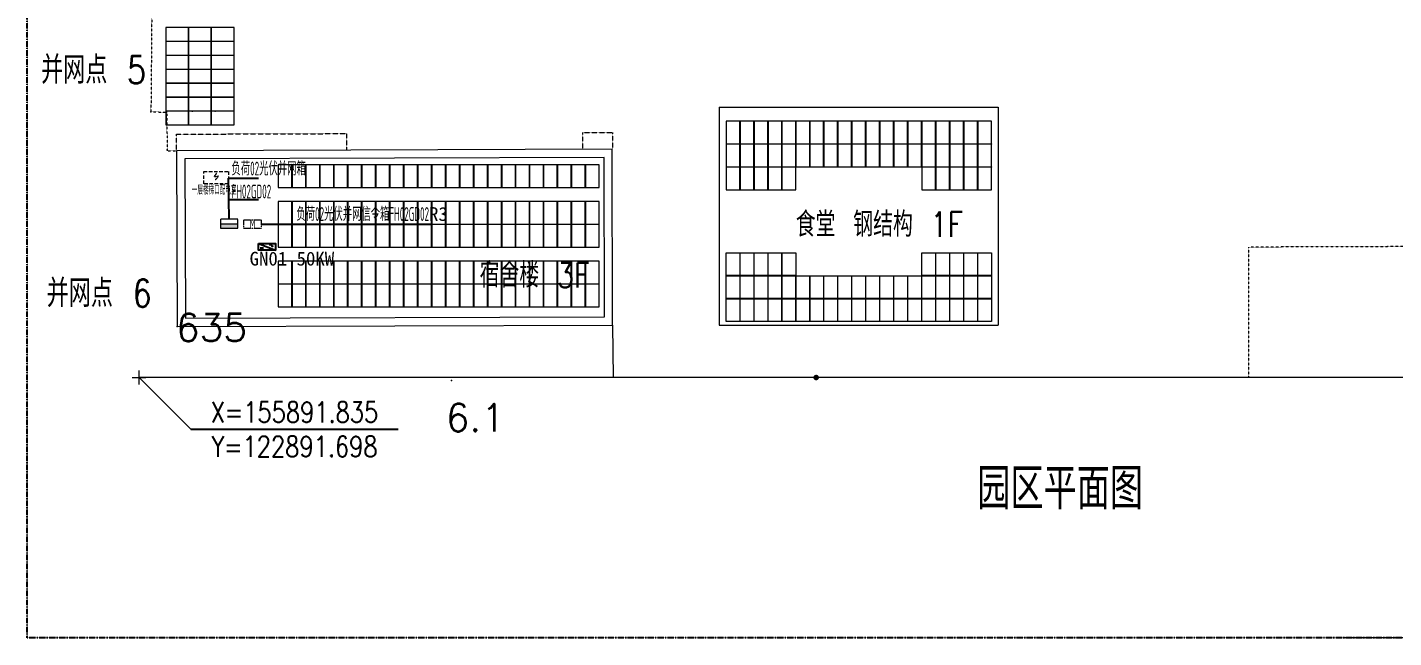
# Model space of a CAD drawing. Header units: millimetres. Extents: x 2511 to 152931, y 805 to 220503.
# Drawn here: x 2511 to 101436, y 805 to 45024 of the extents above; entities that cross this region are included whole.
import ezdxf
from ezdxf.enums import TextEntityAlignment as Align

# ---------------------------------------------------------------- set-up
doc = ezdxf.new("R2010")
doc.units = ezdxf.units.MM
for name, pattern in [('CENTERX2', [4, 2.5, -0.5, 0.5, -0.5]), ('HIDDEN2', [0.1875, 0.125, -0.0625]), ('X5', [3, 2, -1]), ('X6', [2, 1, -1])]:
    doc.linetypes.add(name, pattern=pattern)
for name, color, linetype in [('A-DOOR', 51, 'Continuous'), ('DLSS', 5, 'Continuous'), ('E_EQPT', 200, 'Continuous'), ('GCD', 1, 'Continuous'), ('JMD', 6, 'Continuous'), ('PUB_DIM', 3, 'Continuous'), ('PUB_TEXT', 7, 'Continuous'), ('YZH', 2, 'Continuous'), ('ZBTZ', 5, 'Continuous'), ('ZDH', 1, 'Continuous'), ('汇流箱逆变器', 7, 'Continuous'), ('规划红线', 5, 'Continuous')]:
    doc.layers.add(name, color=color, linetype=linetype)
doc.styles.add('_DIMFONT', font='TXT.shx', dxfattribs={"bigfont": 'hztxt.shx'})
doc.styles.add('_HZTXT', font='txt.shx', dxfattribs={"width": 0.8, "bigfont": 'hztxt.shx'})
doc.styles.add('HZ', font='romanS.shx', dxfattribs={"width": 0.8, "bigfont": 'hztxt.shx'})
doc.styles.get("Standard").update_dxf_attribs({"font": 'arial.ttf'})
doc.styles.add('系统图文字', font='tssdeng.shx', dxfattribs={"width": 0.5, "bigfont": 'hztxt.shx'})
doc.linetypes.add('X4', pattern='A,0,-1e-09,[149,symbolx.shx,S=0.15,R=0,X=0,Y=0],-1.6', length=1.6)
doc.dimstyles.new('ISO-25', dxfattribs={"dimtxt": 2.5, "dimasz": 2.5, "dimexe": 1.25, "dimexo": 0.625, "dimtad": 1, "dimtxsty": 'Standard', "dimcen": 2.5, "dimadec": 0, "dimazin": 0, "dimtfac": 1, "dimtmove": 0, "dimatfit": 3, "dimfxl": 0, "dimarcsym": 0})

# ---------------------------------------------------------------- blocks, each defined once
blk = doc.blocks.new('_DIMZB1')
blk.add_line((0, 0), (3000, 0))
at = {"style": '_DIMFONT', "width": 0.8}
for tag, p in [('X=', (1500, 250)), ('Y=', (1500, -250))]:
    blk.add_attdef(tag, text='', height=300, dxfattribs=at).set_placement(p, align=Align.MIDDLE)
blk = doc.blocks.new('huiliuxiang')
at = {"layer": 'E_EQPT'}
for p, q in [((3233230, -6063851), (3234480, -6064347)), ((3233366, -6064190), (3233601, -6064190))]:
    blk.add_line(p, q, dxfattribs=at)
blk.add_lwpolyline([(3233230, -6063851), (3234480, -6063851), (3234480, -6064347), (3233230, -6064347)], close=True, dxfattribs=at)
for centre, radius, start, end in [((3234128, -6064003), 63.2, 359.21307, 180.78693), ((3234255, -6064003), 63.6, 180.78116, 359.21884)]:
    blk.add_arc(centre, radius, start, end, dxfattribs=at)
blk = doc.blocks.new('动力箱')
h = blk.add_hatch(color=1)
h.dxf.hatch_style = 1
h.paths.add_polyline_path([(67913, 199582), (67913, 199129), (69694, 199129), (69694, 199582)])
at = {"layer": 'A-DOOR', "color": 1, "linetype": 'CENTERX2', "lineweight": 15}
blk.add_line((67913, 199582), (69694, 199582), dxfattribs=at)
blk.add_lwpolyline([(67913, 199129), (69694, 199129), (69694, 200036), (67913, 200036)], close=True, dxfattribs=at)

msp = doc.modelspace()

# ---------------------------------------------------------------- linework, layer by layer
at = {"color": 7, "lineweight": 0, "transparency": 33554470}
for p, q in [((14427.18, 39953.61), (14484.07, 39953.61)), ((16077.18, 39953.61), (16134.07, 39953.61)), ((14427.18, 38941.61), (14484.07, 38941.61)), ((16077.18, 38941.61), (16134.07, 38941.61))]:
    msp.add_line(p, q, dxfattribs=at)
at = {"color": 3}
msp.add_line((17095.58, 32549.47), (19237.12, 32549.47), dxfattribs=at)
at = {"color": 0, "linetype": 'ByBlock', "lineweight": 0}
msp.add_line((97782.14, 824.09), (131806.24, 824.09), dxfattribs=at)
at = {"color": 3, "lineweight": 0, "transparency": 33554470}
for points in [[(14179.1, 45013.61), (12529.1, 45013.61), (12529.1, 44021.61), (14179.1, 44021.61), (14179.1, 45013.61)], [(15829.1, 45013.61), (14179.1, 45013.61), (14179.1, 44021.61), (15829.1, 44021.61), (15829.1, 45013.61)], [(17479.1, 45013.61), (15829.1, 45013.61), (15829.1, 44021.61), (17479.1, 44021.61), (17479.1, 45013.61)], [(14179.1, 44001.61), (12529.1, 44001.61), (12529.1, 43009.61), (14179.1, 43009.61), (14179.1, 44001.61)], [(15829.1, 44001.61), (14179.1, 44001.61), (14179.1, 43009.61), (15829.1, 43009.61), (15829.1, 44001.61)], [(17479.1, 44001.61), (15829.1, 44001.61), (15829.1, 43009.61), (17479.1, 43009.61), (17479.1, 44001.61)], [(14179.1, 42989.61), (12529.1, 42989.61), (12529.1, 41997.61), (14179.1, 41997.61), (14179.1, 42989.61)], [(15829.1, 42989.61), (14179.1, 42989.61), (14179.1, 41997.61), (15829.1, 41997.61), (15829.1, 42989.61)], [(17479.1, 42989.61), (15829.1, 42989.61), (15829.1, 41997.61), (17479.1, 41997.61), (17479.1, 42989.61)], [(14179.1, 41977.61), (12529.1, 41977.61), (12529.1, 40985.61), (14179.1, 40985.61), (14179.1, 41977.61)], [(15829.1, 41977.61), (14179.1, 41977.61), (14179.1, 40985.61), (15829.1, 40985.61), (15829.1, 41977.61)], [(17479.1, 41977.61), (15829.1, 41977.61), (15829.1, 40985.61), (17479.1, 40985.61), (17479.1, 41977.61)], [(14179.1, 40965.61), (12529.1, 40965.61), (12529.1, 39973.61), (14179.1, 39973.61), (14179.1, 40965.61)], [(15829.1, 40965.61), (14179.1, 40965.61), (14179.1, 39973.61), (15829.1, 39973.61), (15829.1, 40965.61)], [(17479.1, 40965.61), (15829.1, 40965.61), (15829.1, 39973.61), (17479.1, 39973.61), (17479.1, 40965.61)], [(14179.1, 39953.61), (12529.1, 39953.61), (12529.1, 38961.61), (14179.1, 38961.61), (14179.1, 39953.61)], [(15829.1, 39953.61), (14179.1, 39953.61), (14179.1, 38961.61), (15829.1, 38961.61), (15829.1, 39953.61)], [(17479.1, 39953.61), (15829.1, 39953.61), (15829.1, 38961.61), (17479.1, 38961.61), (17479.1, 39953.61)], [(14179.1, 38941.61), (12529.1, 38941.61), (12529.1, 37949.61), (14179.1, 37949.61), (14179.1, 38941.61)], [(15829.1, 38941.61), (14179.1, 38941.61), (14179.1, 37949.61), (15829.1, 37949.61), (15829.1, 38941.61)], [(17479.1, 38941.61), (15829.1, 38941.61), (15829.1, 37949.61), (17479.1, 37949.61), (17479.1, 38941.61)], [(54094.45, 36581.9), (54094.45, 38231.9), (53102.45, 38231.9), (53102.45, 36581.9), (54094.45, 36581.9)], [(55106.45, 36581.9), (55106.45, 38231.9), (54114.45, 38231.9), (54114.45, 36581.9), (55106.45, 36581.9)], [(56118.45, 36581.9), (56118.45, 38231.9), (55126.45, 38231.9), (55126.45, 36581.9), (56118.45, 36581.9)], [(57130.45, 36581.9), (57130.45, 38231.9), (56138.45, 38231.9), (56138.45, 36581.9), (57130.45, 36581.9)], [(58142.45, 36581.9), (58142.45, 38231.9), (57150.45, 38231.9), (57150.45, 36581.9), (58142.45, 36581.9)], [(59154.45, 36581.9), (59154.45, 38231.9), (58162.45, 38231.9), (58162.45, 36581.9), (59154.45, 36581.9)], [(60166.45, 36581.9), (60166.45, 38231.9), (59174.45, 38231.9), (59174.45, 36581.9), (60166.45, 36581.9)], [(61178.45, 36581.9), (61178.45, 38231.9), (60186.45, 38231.9), (60186.45, 36581.9), (61178.45, 36581.9)], [(62190.45, 36581.9), (62190.45, 38231.9), (61198.45, 38231.9), (61198.45, 36581.9), (62190.45, 36581.9)], [(63202.45, 36581.9), (63202.45, 38231.9), (62210.45, 38231.9), (62210.45, 36581.9), (63202.45, 36581.9)], [(64214.45, 36581.9), (64214.45, 38231.9), (63222.45, 38231.9), (63222.45, 36581.9), (64214.45, 36581.9)], [(65226.45, 36581.9), (65226.45, 38231.9), (64234.45, 38231.9), (64234.45, 36581.9), (65226.45, 36581.9)], [(66238.45, 36581.9), (66238.45, 38231.9), (65246.45, 38231.9), (65246.45, 36581.9), (66238.45, 36581.9)], [(67250.45, 36581.9), (67250.45, 38231.9), (66258.45, 38231.9), (66258.45, 36581.9), (67250.45, 36581.9)], [(68262.45, 36581.9), (68262.45, 38231.9), (67270.45, 38231.9), (67270.45, 36581.9), (68262.45, 36581.9)], [(69274.45, 36581.9), (69274.45, 38231.9), (68282.45, 38231.9), (68282.45, 36581.9), (69274.45, 36581.9)], [(70286.45, 36581.9), (70286.45, 38231.9), (69294.45, 38231.9), (69294.45, 36581.9), (70286.45, 36581.9)], [(71298.45, 36581.9), (71298.45, 38231.9), (70306.45, 38231.9), (70306.45, 36581.9), (71298.45, 36581.9)], [(72310.45, 36581.9), (72310.45, 38231.9), (71318.45, 38231.9), (71318.45, 36581.9), (72310.45, 36581.9)], [(54094.45, 34911.9), (54094.45, 36561.9), (53102.45, 36561.9), (53102.45, 34911.9), (54094.45, 34911.9)], [(55106.45, 34911.9), (55106.45, 36561.9), (54114.45, 36561.9), (54114.45, 34911.9), (55106.45, 34911.9)], [(56118.45, 34911.9), (56118.45, 36561.9), (55126.45, 36561.9), (55126.45, 34911.9), (56118.45, 34911.9)], [(57130.45, 34911.9), (57130.45, 36561.9), (56138.45, 36561.9), (56138.45, 34911.9), (57130.45, 34911.9)], [(58142.45, 34911.9), (58142.45, 36561.9), (57150.45, 36561.9), (57150.45, 34911.9), (58142.45, 34911.9)], [(59154.45, 34911.9), (59154.45, 36561.9), (58162.45, 36561.9), (58162.45, 34911.9), (59154.45, 34911.9)], [(60166.45, 34911.9), (60166.45, 36561.9), (59174.45, 36561.9), (59174.45, 34911.9), (60166.45, 34911.9)], [(61178.45, 34911.9), (61178.45, 36561.9), (60186.45, 36561.9), (60186.45, 34911.9), (61178.45, 34911.9)], [(62190.45, 34911.9), (62190.45, 36561.9), (61198.45, 36561.9), (61198.45, 34911.9), (62190.45, 34911.9)], [(63202.45, 34911.9), (63202.45, 36561.9), (62210.45, 36561.9), (62210.45, 34911.9), (63202.45, 34911.9)], [(64214.45, 34911.9), (64214.45, 36561.9), (63222.45, 36561.9), (63222.45, 34911.9), (64214.45, 34911.9)], [(65226.45, 34911.9), (65226.45, 36561.9), (64234.45, 36561.9), (64234.45, 34911.9), (65226.45, 34911.9)], [(66238.45, 34911.9), (66238.45, 36561.9), (65246.45, 36561.9), (65246.45, 34911.9), (66238.45, 34911.9)], [(67250.45, 34911.9), (67250.45, 36561.9), (66258.45, 36561.9), (66258.45, 34911.9), (67250.45, 34911.9)], [(68262.45, 34911.9), (68262.45, 36561.9), (67270.45, 36561.9), (67270.45, 34911.9), (68262.45, 34911.9)], [(69274.45, 34911.9), (69274.45, 36561.9), (68282.45, 36561.9), (68282.45, 34911.9), (69274.45, 34911.9)], [(70286.45, 34911.9), (70286.45, 36561.9), (69294.45, 36561.9), (69294.45, 34911.9), (70286.45, 34911.9)], [(71298.45, 34911.9), (71298.45, 36561.9), (70306.45, 36561.9), (70306.45, 34911.9), (71298.45, 34911.9)], [(72310.45, 34911.9), (72310.45, 36561.9), (71318.45, 36561.9), (71318.45, 34911.9), (72310.45, 34911.9)], [(21655.43, 33412.59), (21655.43, 35062.59), (20663.43, 35062.59), (20663.43, 33412.59), (21655.43, 33412.59)], [(22667.43, 33412.59), (22667.43, 35062.59), (21675.43, 35062.59), (21675.43, 33412.59), (22667.43, 33412.59)], [(23679.43, 33412.59), (23679.43, 35062.59), (22687.43, 35062.59), (22687.43, 33412.59), (23679.43, 33412.59)], [(24691.43, 33412.59), (24691.43, 35062.59), (23699.43, 35062.59), (23699.43, 33412.59), (24691.43, 33412.59)], [(25703.43, 33412.59), (25703.43, 35062.59), (24711.43, 35062.59), (24711.43, 33412.59), (25703.43, 33412.59)], [(26715.43, 33412.59), (26715.43, 35062.59), (25723.43, 35062.59), (25723.43, 33412.59), (26715.43, 33412.59)], [(27727.43, 33412.59), (27727.43, 35062.59), (26735.43, 35062.59), (26735.43, 33412.59), (27727.43, 33412.59)], [(28739.43, 33412.59), (28739.43, 35062.59), (27747.43, 35062.59), (27747.43, 33412.59), (28739.43, 33412.59)], [(29751.43, 33412.59), (29751.43, 35062.59), (28759.43, 35062.59), (28759.43, 33412.59), (29751.43, 33412.59)], [(30763.43, 33412.59), (30763.43, 35062.59), (29771.43, 35062.59), (29771.43, 33412.59), (30763.43, 33412.59)], [(31775.43, 33412.59), (31775.43, 35062.59), (30783.43, 35062.59), (30783.43, 33412.59), (31775.43, 33412.59)], [(32787.43, 33412.59), (32787.43, 35062.59), (31795.43, 35062.59), (31795.43, 33412.59), (32787.43, 33412.59)], [(33799.43, 33412.59), (33799.43, 35062.59), (32807.43, 35062.59), (32807.43, 33412.59), (33799.43, 33412.59)], [(34811.43, 33412.59), (34811.43, 35062.59), (33819.43, 35062.59), (33819.43, 33412.59), (34811.43, 33412.59)], [(35823.43, 33412.59), (35823.43, 35062.59), (34831.43, 35062.59), (34831.43, 33412.59), (35823.43, 33412.59)], [(36835.43, 33412.59), (36835.43, 35062.59), (35843.43, 35062.59), (35843.43, 33412.59), (36835.43, 33412.59)], [(37847.43, 33412.59), (37847.43, 35062.59), (36855.43, 35062.59), (36855.43, 33412.59), (37847.43, 33412.59)], [(38859.43, 33412.59), (38859.43, 35062.59), (37867.43, 35062.59), (37867.43, 33412.59), (38859.43, 33412.59)], [(39871.43, 33412.59), (39871.43, 35062.59), (38879.43, 35062.59), (38879.43, 33412.59), (39871.43, 33412.59)], [(40883.43, 33412.59), (40883.43, 35062.59), (39891.43, 35062.59), (39891.43, 33412.59), (40883.43, 33412.59)], [(41895.43, 33412.59), (41895.43, 35062.59), (40903.43, 35062.59), (40903.43, 33412.59), (41895.43, 33412.59)], [(42907.43, 33412.59), (42907.43, 35062.59), (41915.43, 35062.59), (41915.43, 33412.59), (42907.43, 33412.59)], [(43919.43, 33412.59), (43919.43, 35062.59), (42927.43, 35062.59), (42927.43, 33412.59), (43919.43, 33412.59)], [(54094.45, 33241.9), (54094.45, 34891.9), (53102.45, 34891.9), (53102.45, 33241.9), (54094.45, 33241.9)], [(55106.45, 33241.9), (55106.45, 34891.9), (54114.45, 34891.9), (54114.45, 33241.9), (55106.45, 33241.9)], [(56118.45, 33241.9), (56118.45, 34891.9), (55126.45, 34891.9), (55126.45, 33241.9), (56118.45, 33241.9)], [(57130.45, 33241.9), (57130.45, 34891.9), (56138.45, 34891.9), (56138.45, 33241.9), (57130.45, 33241.9)], [(58142.45, 33241.9), (58142.45, 34891.9), (57150.45, 34891.9), (57150.45, 33241.9), (58142.45, 33241.9)], [(68262.45, 33241.9), (68262.45, 34891.9), (67270.45, 34891.9), (67270.45, 33241.9), (68262.45, 33241.9)], [(69274.45, 33241.9), (69274.45, 34891.9), (68282.45, 34891.9), (68282.45, 33241.9), (69274.45, 33241.9)], [(70286.45, 33241.9), (70286.45, 34891.9), (69294.45, 34891.9), (69294.45, 33241.9), (70286.45, 33241.9)], [(71298.45, 33241.9), (71298.45, 34891.9), (70306.45, 34891.9), (70306.45, 33241.9), (71298.45, 33241.9)], [(72310.45, 33241.9), (72310.45, 34891.9), (71318.45, 34891.9), (71318.45, 33241.9), (72310.45, 33241.9)], [(21655.43, 30762.59), (21655.43, 32412.59), (20663.43, 32412.59), (20663.43, 30762.59), (21655.43, 30762.59)], [(22667.43, 30762.59), (22667.43, 32412.59), (21675.43, 32412.59), (21675.43, 30762.59), (22667.43, 30762.59)], [(23679.43, 30762.59), (23679.43, 32412.59), (22687.43, 32412.59), (22687.43, 30762.59), (23679.43, 30762.59)], [(24691.43, 30762.59), (24691.43, 32412.59), (23699.43, 32412.59), (23699.43, 30762.59), (24691.43, 30762.59)], [(25703.43, 30762.59), (25703.43, 32412.59), (24711.43, 32412.59), (24711.43, 30762.59), (25703.43, 30762.59)], [(26715.43, 30762.59), (26715.43, 32412.59), (25723.43, 32412.59), (25723.43, 30762.59), (26715.43, 30762.59)], [(27727.43, 30762.59), (27727.43, 32412.59), (26735.43, 32412.59), (26735.43, 30762.59), (27727.43, 30762.59)], [(28739.43, 30762.59), (28739.43, 32412.59), (27747.43, 32412.59), (27747.43, 30762.59), (28739.43, 30762.59)], [(29751.43, 30762.59), (29751.43, 32412.59), (28759.43, 32412.59), (28759.43, 30762.59), (29751.43, 30762.59)], [(30763.43, 30762.59), (30763.43, 32412.59), (29771.43, 32412.59), (29771.43, 30762.59), (30763.43, 30762.59)], [(31775.43, 30762.59), (31775.43, 32412.59), (30783.43, 32412.59), (30783.43, 30762.59), (31775.43, 30762.59)], [(32787.43, 30762.59), (32787.43, 32412.59), (31795.43, 32412.59), (31795.43, 30762.59), (32787.43, 30762.59)], [(33799.43, 30762.59), (33799.43, 32412.59), (32807.43, 32412.59), (32807.43, 30762.59), (33799.43, 30762.59)], [(34811.43, 30762.59), (34811.43, 32412.59), (33819.43, 32412.59), (33819.43, 30762.59), (34811.43, 30762.59)], [(35823.43, 30762.59), (35823.43, 32412.59), (34831.43, 32412.59), (34831.43, 30762.59), (35823.43, 30762.59)], [(36835.43, 30762.59), (36835.43, 32412.59), (35843.43, 32412.59), (35843.43, 30762.59), (36835.43, 30762.59)], [(37847.43, 30762.59), (37847.43, 32412.59), (36855.43, 32412.59), (36855.43, 30762.59), (37847.43, 30762.59)], [(38859.43, 30762.59), (38859.43, 32412.59), (37867.43, 32412.59), (37867.43, 30762.59), (38859.43, 30762.59)], [(39871.43, 30762.59), (39871.43, 32412.59), (38879.43, 32412.59), (38879.43, 30762.59), (39871.43, 30762.59)], [(40883.43, 30762.59), (40883.43, 32412.59), (39891.43, 32412.59), (39891.43, 30762.59), (40883.43, 30762.59)], [(41895.43, 30762.59), (41895.43, 32412.59), (40903.43, 32412.59), (40903.43, 30762.59), (41895.43, 30762.59)], [(42907.43, 30762.59), (42907.43, 32412.59), (41915.43, 32412.59), (41915.43, 30762.59), (42907.43, 30762.59)], [(43919.43, 30762.59), (43919.43, 32412.59), (42927.43, 32412.59), (42927.43, 30762.59), (43919.43, 30762.59)], [(21655.43, 29092.59), (21655.43, 30742.59), (20663.43, 30742.59), (20663.43, 29092.59), (21655.43, 29092.59)], [(22667.43, 29092.59), (22667.43, 30742.59), (21675.43, 30742.59), (21675.43, 29092.59), (22667.43, 29092.59)], [(23679.43, 29092.59), (23679.43, 30742.59), (22687.43, 30742.59), (22687.43, 29092.59), (23679.43, 29092.59)], [(24691.43, 29092.59), (24691.43, 30742.59), (23699.43, 30742.59), (23699.43, 29092.59), (24691.43, 29092.59)], [(25703.43, 29092.59), (25703.43, 30742.59), (24711.43, 30742.59), (24711.43, 29092.59), (25703.43, 29092.59)], [(26715.43, 29092.59), (26715.43, 30742.59), (25723.43, 30742.59), (25723.43, 29092.59), (26715.43, 29092.59)], [(27727.43, 29092.59), (27727.43, 30742.59), (26735.43, 30742.59), (26735.43, 29092.59), (27727.43, 29092.59)], [(28739.43, 29092.59), (28739.43, 30742.59), (27747.43, 30742.59), (27747.43, 29092.59), (28739.43, 29092.59)], [(29751.43, 29092.59), (29751.43, 30742.59), (28759.43, 30742.59), (28759.43, 29092.59), (29751.43, 29092.59)], [(30763.43, 29092.59), (30763.43, 30742.59), (29771.43, 30742.59), (29771.43, 29092.59), (30763.43, 29092.59)], [(31775.43, 29092.59), (31775.43, 30742.59), (30783.43, 30742.59), (30783.43, 29092.59), (31775.43, 29092.59)], [(32787.43, 29092.59), (32787.43, 30742.59), (31795.43, 30742.59), (31795.43, 29092.59), (32787.43, 29092.59)], [(33799.43, 29092.59), (33799.43, 30742.59), (32807.43, 30742.59), (32807.43, 29092.59), (33799.43, 29092.59)], [(34811.43, 29092.59), (34811.43, 30742.59), (33819.43, 30742.59), (33819.43, 29092.59), (34811.43, 29092.59)], [(35823.43, 29092.59), (35823.43, 30742.59), (34831.43, 30742.59), (34831.43, 29092.59), (35823.43, 29092.59)], [(36835.43, 29092.59), (36835.43, 30742.59), (35843.43, 30742.59), (35843.43, 29092.59), (36835.43, 29092.59)], [(37847.43, 29092.59), (37847.43, 30742.59), (36855.43, 30742.59), (36855.43, 29092.59), (37847.43, 29092.59)], [(38859.43, 29092.59), (38859.43, 30742.59), (37867.43, 30742.59), (37867.43, 29092.59), (38859.43, 29092.59)], [(39871.43, 29092.59), (39871.43, 30742.59), (38879.43, 30742.59), (38879.43, 29092.59), (39871.43, 29092.59)], [(40883.43, 29092.59), (40883.43, 30742.59), (39891.43, 30742.59), (39891.43, 29092.59), (40883.43, 29092.59)], [(41895.43, 29092.59), (41895.43, 30742.59), (40903.43, 30742.59), (40903.43, 29092.59), (41895.43, 29092.59)], [(42907.43, 29092.59), (42907.43, 30742.59), (41915.43, 30742.59), (41915.43, 29092.59), (42907.43, 29092.59)], [(43919.43, 29092.59), (43919.43, 30742.59), (42927.43, 30742.59), (42927.43, 29092.59), (43919.43, 29092.59)], [(54094.45, 28692.37), (54094.45, 27042.37), (53102.45, 27042.37), (53102.45, 28692.37), (54094.45, 28692.37)], [(55106.45, 28692.37), (55106.45, 27042.37), (54114.45, 27042.37), (54114.45, 28692.37), (55106.45, 28692.37)], [(56118.45, 28692.37), (56118.45, 27042.37), (55126.45, 27042.37), (55126.45, 28692.37), (56118.45, 28692.37)], [(57130.45, 28692.37), (57130.45, 27042.37), (56138.45, 27042.37), (56138.45, 28692.37), (57130.45, 28692.37)], [(58142.45, 28692.37), (58142.45, 27042.37), (57150.45, 27042.37), (57150.45, 28692.37), (58142.45, 28692.37)], [(68262.45, 28692.37), (68262.45, 27042.37), (67270.45, 27042.37), (67270.45, 28692.37), (68262.45, 28692.37)], [(69274.45, 28692.37), (69274.45, 27042.37), (68282.45, 27042.37), (68282.45, 28692.37), (69274.45, 28692.37)], [(70286.45, 28692.37), (70286.45, 27042.37), (69294.45, 27042.37), (69294.45, 28692.37), (70286.45, 28692.37)], [(71298.45, 28692.37), (71298.45, 27042.37), (70306.45, 27042.37), (70306.45, 28692.37), (71298.45, 28692.37)], [(72310.45, 28692.37), (72310.45, 27042.37), (71318.45, 27042.37), (71318.45, 28692.37), (72310.45, 28692.37)], [(21655.43, 26442.59), (21655.43, 28092.59), (20663.43, 28092.59), (20663.43, 26442.59), (21655.43, 26442.59)], [(22667.43, 26442.59), (22667.43, 28092.59), (21675.43, 28092.59), (21675.43, 26442.59), (22667.43, 26442.59)], [(23679.43, 26442.59), (23679.43, 28092.59), (22687.43, 28092.59), (22687.43, 26442.59), (23679.43, 26442.59)], [(24691.43, 26442.59), (24691.43, 28092.59), (23699.43, 28092.59), (23699.43, 26442.59), (24691.43, 26442.59)], [(25703.43, 26442.59), (25703.43, 28092.59), (24711.43, 28092.59), (24711.43, 26442.59), (25703.43, 26442.59)], [(26715.43, 26442.59), (26715.43, 28092.59), (25723.43, 28092.59), (25723.43, 26442.59), (26715.43, 26442.59)], [(27727.43, 26442.59), (27727.43, 28092.59), (26735.43, 28092.59), (26735.43, 26442.59), (27727.43, 26442.59)], [(28739.43, 26442.59), (28739.43, 28092.59), (27747.43, 28092.59), (27747.43, 26442.59), (28739.43, 26442.59)], [(29751.43, 26442.59), (29751.43, 28092.59), (28759.43, 28092.59), (28759.43, 26442.59), (29751.43, 26442.59)], [(30763.43, 26442.59), (30763.43, 28092.59), (29771.43, 28092.59), (29771.43, 26442.59), (30763.43, 26442.59)], [(31775.43, 26442.59), (31775.43, 28092.59), (30783.43, 28092.59), (30783.43, 26442.59), (31775.43, 26442.59)], [(32787.43, 26442.59), (32787.43, 28092.59), (31795.43, 28092.59), (31795.43, 26442.59), (32787.43, 26442.59)], [(33799.43, 26442.59), (33799.43, 28092.59), (32807.43, 28092.59), (32807.43, 26442.59), (33799.43, 26442.59)], [(34811.43, 26442.59), (34811.43, 28092.59), (33819.43, 28092.59), (33819.43, 26442.59), (34811.43, 26442.59)], [(35823.43, 26442.59), (35823.43, 28092.59), (34831.43, 28092.59), (34831.43, 26442.59), (35823.43, 26442.59)], [(36835.43, 26442.59), (36835.43, 28092.59), (35843.43, 28092.59), (35843.43, 26442.59), (36835.43, 26442.59)], [(37847.43, 26442.59), (37847.43, 28092.59), (36855.43, 28092.59), (36855.43, 26442.59), (37847.43, 26442.59)], [(38859.43, 26442.59), (38859.43, 28092.59), (37867.43, 28092.59), (37867.43, 26442.59), (38859.43, 26442.59)], [(39871.43, 26442.59), (39871.43, 28092.59), (38879.43, 28092.59), (38879.43, 26442.59), (39871.43, 26442.59)], [(40883.43, 26442.59), (40883.43, 28092.59), (39891.43, 28092.59), (39891.43, 26442.59), (40883.43, 26442.59)], [(41895.43, 26442.59), (41895.43, 28092.59), (40903.43, 28092.59), (40903.43, 26442.59), (41895.43, 26442.59)], [(42907.43, 26442.59), (42907.43, 28092.59), (41915.43, 28092.59), (41915.43, 26442.59), (42907.43, 26442.59)], [(43919.43, 26442.59), (43919.43, 28092.59), (42927.43, 28092.59), (42927.43, 26442.59), (43919.43, 26442.59)], [(54094.45, 27022.37), (54094.45, 25372.37), (53102.45, 25372.37), (53102.45, 27022.37), (54094.45, 27022.37)], [(55106.45, 27022.37), (55106.45, 25372.37), (54114.45, 25372.37), (54114.45, 27022.37), (55106.45, 27022.37)], [(56118.45, 27022.37), (56118.45, 25372.37), (55126.45, 25372.37), (55126.45, 27022.37), (56118.45, 27022.37)], [(57130.45, 27022.37), (57130.45, 25372.37), (56138.45, 25372.37), (56138.45, 27022.37), (57130.45, 27022.37)], [(58142.45, 27022.37), (58142.45, 25372.37), (57150.45, 25372.37), (57150.45, 27022.37), (58142.45, 27022.37)], [(59154.45, 27022.37), (59154.45, 25372.37), (58162.45, 25372.37), (58162.45, 27022.37), (59154.45, 27022.37)], [(60166.45, 27022.37), (60166.45, 25372.37), (59174.45, 25372.37), (59174.45, 27022.37), (60166.45, 27022.37)], [(61178.45, 27022.37), (61178.45, 25372.37), (60186.45, 25372.37), (60186.45, 27022.37), (61178.45, 27022.37)], [(62190.45, 27022.37), (62190.45, 25372.37), (61198.45, 25372.37), (61198.45, 27022.37), (62190.45, 27022.37)], [(63202.45, 27022.37), (63202.45, 25372.37), (62210.45, 25372.37), (62210.45, 27022.37), (63202.45, 27022.37)], [(64214.45, 27022.37), (64214.45, 25372.37), (63222.45, 25372.37), (63222.45, 27022.37), (64214.45, 27022.37)], [(65226.45, 27022.37), (65226.45, 25372.37), (64234.45, 25372.37), (64234.45, 27022.37), (65226.45, 27022.37)], [(66238.45, 27022.37), (66238.45, 25372.37), (65246.45, 25372.37), (65246.45, 27022.37), (66238.45, 27022.37)], [(67250.45, 27022.37), (67250.45, 25372.37), (66258.45, 25372.37), (66258.45, 27022.37), (67250.45, 27022.37)], [(68262.45, 27022.37), (68262.45, 25372.37), (67270.45, 25372.37), (67270.45, 27022.37), (68262.45, 27022.37)], [(69274.45, 27022.37), (69274.45, 25372.37), (68282.45, 25372.37), (68282.45, 27022.37), (69274.45, 27022.37)], [(70286.45, 27022.37), (70286.45, 25372.37), (69294.45, 25372.37), (69294.45, 27022.37), (70286.45, 27022.37)], [(71298.45, 27022.37), (71298.45, 25372.37), (70306.45, 25372.37), (70306.45, 27022.37), (71298.45, 27022.37)], [(72310.45, 27022.37), (72310.45, 25372.37), (71318.45, 25372.37), (71318.45, 27022.37), (72310.45, 27022.37)], [(21655.43, 24772.59), (21655.43, 26422.59), (20663.43, 26422.59), (20663.43, 24772.59), (21655.43, 24772.59)], [(22667.43, 24772.59), (22667.43, 26422.59), (21675.43, 26422.59), (21675.43, 24772.59), (22667.43, 24772.59)], [(23679.43, 24772.59), (23679.43, 26422.59), (22687.43, 26422.59), (22687.43, 24772.59), (23679.43, 24772.59)], [(24691.43, 24772.59), (24691.43, 26422.59), (23699.43, 26422.59), (23699.43, 24772.59), (24691.43, 24772.59)], [(25703.43, 24772.59), (25703.43, 26422.59), (24711.43, 26422.59), (24711.43, 24772.59), (25703.43, 24772.59)], [(26715.43, 24772.59), (26715.43, 26422.59), (25723.43, 26422.59), (25723.43, 24772.59), (26715.43, 24772.59)], [(27727.43, 24772.59), (27727.43, 26422.59), (26735.43, 26422.59), (26735.43, 24772.59), (27727.43, 24772.59)], [(28739.43, 24772.59), (28739.43, 26422.59), (27747.43, 26422.59), (27747.43, 24772.59), (28739.43, 24772.59)], [(29751.43, 24772.59), (29751.43, 26422.59), (28759.43, 26422.59), (28759.43, 24772.59), (29751.43, 24772.59)], [(30763.43, 24772.59), (30763.43, 26422.59), (29771.43, 26422.59), (29771.43, 24772.59), (30763.43, 24772.59)], [(31775.43, 24772.59), (31775.43, 26422.59), (30783.43, 26422.59), (30783.43, 24772.59), (31775.43, 24772.59)], [(32787.43, 24772.59), (32787.43, 26422.59), (31795.43, 26422.59), (31795.43, 24772.59), (32787.43, 24772.59)], [(33799.43, 24772.59), (33799.43, 26422.59), (32807.43, 26422.59), (32807.43, 24772.59), (33799.43, 24772.59)], [(34811.43, 24772.59), (34811.43, 26422.59), (33819.43, 26422.59), (33819.43, 24772.59), (34811.43, 24772.59)], [(35823.43, 24772.59), (35823.43, 26422.59), (34831.43, 26422.59), (34831.43, 24772.59), (35823.43, 24772.59)], [(36835.43, 24772.59), (36835.43, 26422.59), (35843.43, 26422.59), (35843.43, 24772.59), (36835.43, 24772.59)], [(37847.43, 24772.59), (37847.43, 26422.59), (36855.43, 26422.59), (36855.43, 24772.59), (37847.43, 24772.59)], [(38859.43, 24772.59), (38859.43, 26422.59), (37867.43, 26422.59), (37867.43, 24772.59), (38859.43, 24772.59)], [(39871.43, 24772.59), (39871.43, 26422.59), (38879.43, 26422.59), (38879.43, 24772.59), (39871.43, 24772.59)], [(40883.43, 24772.59), (40883.43, 26422.59), (39891.43, 26422.59), (39891.43, 24772.59), (40883.43, 24772.59)], [(41895.43, 24772.59), (41895.43, 26422.59), (40903.43, 26422.59), (40903.43, 24772.59), (41895.43, 24772.59)], [(42907.43, 24772.59), (42907.43, 26422.59), (41915.43, 26422.59), (41915.43, 24772.59), (42907.43, 24772.59)], [(43919.43, 24772.59), (43919.43, 26422.59), (42927.43, 26422.59), (42927.43, 24772.59), (43919.43, 24772.59)], [(54094.45, 25352.37), (54094.45, 23702.37), (53102.45, 23702.37), (53102.45, 25352.37), (54094.45, 25352.37)], [(55106.45, 25352.37), (55106.45, 23702.37), (54114.45, 23702.37), (54114.45, 25352.37), (55106.45, 25352.37)], [(56118.45, 25352.37), (56118.45, 23702.37), (55126.45, 23702.37), (55126.45, 25352.37), (56118.45, 25352.37)], [(57130.45, 25352.37), (57130.45, 23702.37), (56138.45, 23702.37), (56138.45, 25352.37), (57130.45, 25352.37)], [(58142.45, 25352.37), (58142.45, 23702.37), (57150.45, 23702.37), (57150.45, 25352.37), (58142.45, 25352.37)], [(59154.45, 25352.37), (59154.45, 23702.37), (58162.45, 23702.37), (58162.45, 25352.37), (59154.45, 25352.37)], [(60166.45, 25352.37), (60166.45, 23702.37), (59174.45, 23702.37), (59174.45, 25352.37), (60166.45, 25352.37)], [(61178.45, 25352.37), (61178.45, 23702.37), (60186.45, 23702.37), (60186.45, 25352.37), (61178.45, 25352.37)], [(62190.45, 25352.37), (62190.45, 23702.37), (61198.45, 23702.37), (61198.45, 25352.37), (62190.45, 25352.37)], [(63202.45, 25352.37), (63202.45, 23702.37), (62210.45, 23702.37), (62210.45, 25352.37), (63202.45, 25352.37)], [(64214.45, 25352.37), (64214.45, 23702.37), (63222.45, 23702.37), (63222.45, 25352.37), (64214.45, 25352.37)], [(65226.45, 25352.37), (65226.45, 23702.37), (64234.45, 23702.37), (64234.45, 25352.37), (65226.45, 25352.37)], [(66238.45, 25352.37), (66238.45, 23702.37), (65246.45, 23702.37), (65246.45, 25352.37), (66238.45, 25352.37)], [(67250.45, 25352.37), (67250.45, 23702.37), (66258.45, 23702.37), (66258.45, 25352.37), (67250.45, 25352.37)], [(68262.45, 25352.37), (68262.45, 23702.37), (67270.45, 23702.37), (67270.45, 25352.37), (68262.45, 25352.37)], [(69274.45, 25352.37), (69274.45, 23702.37), (68282.45, 23702.37), (68282.45, 25352.37), (69274.45, 25352.37)], [(70286.45, 25352.37), (70286.45, 23702.37), (69294.45, 23702.37), (69294.45, 25352.37), (70286.45, 25352.37)], [(71298.45, 25352.37), (71298.45, 23702.37), (70306.45, 23702.37), (70306.45, 25352.37), (71298.45, 25352.37)], [(72310.45, 25352.37), (72310.45, 23702.37), (71318.45, 23702.37), (71318.45, 25352.37), (72310.45, 25352.37)]]:
    msp.add_lwpolyline(points, dxfattribs=at)
at = {"lineweight": 0, "const_width": 200}
msp.add_lwpolyline([(59524.09, 19649.88, 1), (59724.09, 19649.88, 1)], format="xyb", close=True, dxfattribs=at)
at = {"layer": 'A-DOOR', "lineweight": 0, "transparency": 33554470}
for p, q in [((71298.45, 36581.9), (71298.45, 36561.9)), ((71298.45, 34911.9), (71298.45, 34891.9)), ((71298.45, 27022.37), (71298.45, 27042.37)), ((71298.45, 25352.37), (71298.45, 25372.37))]:
    msp.add_line(p, q, dxfattribs=at)
at = {"layer": 'A-DOOR', "linetype": 'ByBlock', "lineweight": 0}
for p, q in [((72310.45, 36581.9), (72310.45, 36561.9)), ((53102.45, 34911.9), (53102.45, 34891.9)), ((72310.45, 34911.9), (72310.45, 34891.9)), ((53102.45, 27022.37), (53102.45, 27042.37)), ((72310.45, 27022.37), (72310.45, 27042.37)), ((72310.45, 25352.37), (72310.45, 25372.37))]:
    msp.add_line(p, q, dxfattribs=at)
at = {"layer": 'A-DOOR', "color": 1, "linetype": 'CENTERX2', "lineweight": 0}
for p, q in [((16202.89, 34444.64), (16032.54, 34213.76)), ((16032.54, 34213.76), (16340.8, 34240.08)), ((16340.8, 34240.08), (16109.61, 33948.45))]:
    msp.add_line(p, q, dxfattribs=at)
at = {"layer": 'A-DOOR', "color": 0, "linetype": 'CENTERX2'}
msp.add_lwpolyline([(2511.4, 220503.5), (152931.12, 220503.5), (152931.12, 805.39), (2511.4, 805.39)], close=True, dxfattribs=at)
at = {"layer": 'A-DOOR', "color": 8, "linetype": 'HIDDEN2', "lineweight": 0, "ltscale": 2000}
msp.add_lwpolyline([(15287.49, 34580.28), (17068.21, 34580.28), (17068.21, 33673.75), (15287.49, 33673.75)], close=True, dxfattribs=at)
at = {"layer": 'A-DOOR', "color": 1, "linetype": 'CENTERX2', "lineweight": 15}
msp.add_lwpolyline([(18190.85, 31084.87), (19437.35, 31084.87), (19437.35, 30450.29), (18190.85, 30450.29)], close=True, dxfattribs=at)
at = {"layer": 'DLSS', "color": 8, "linetype": 'X6', "lineweight": 0, "flags": 128}
for points in [[(11602.08, 55902.88), (11461.08, 38896.88), (12598.08, 38879.88), (12645.73, 36078.59), (13312.64, 36081.81)], [(112624.11, 32169.06), (112633.51, 29169.08), (90933.62, 29101.07), (90927.87, 19632.6)]]:
    msp.add_lwpolyline(points, dxfattribs=at)
at = {"layer": 'GCD', "color": 8, "linetype": 'Continuous', "lineweight": 0}
msp.add_point((33210.9, 19433.05, 6100), dxfattribs=at)
at = {"layer": 'JMD', "color": 7, "linetype": 'Continuous', "lineweight": 0}
for p, q in [((52602.45, 39231.9), (72794.45, 39231.9)), ((52602.45, 39231.9), (52602.45, 23450.88)), ((72794.45, 39231.9), (72794.45, 23450.88)), ((52602.45, 23450.88), (72794.45, 23450.88))]:
    msp.add_line(p, q, dxfattribs=at)
at = {"layer": 'JMD', "color": 7, "linetype": 'Continuous', "lineweight": 0, "flags": 128}
for points in [[(13357.08, 23340.88), (44890.08, 23450.88), (44866.08, 36191.88), (13312.64, 36081.81)], [(13357.08, 23340.88), (44890.08, 23450.88), (44866.08, 36191.88), (13312.64, 36081.81)], [(13954.99, 23942.97), (44288.95, 24048.79), (44267.22, 35589.79), (13914.73, 35483.91)]]:
    msp.add_lwpolyline(points, close=True, dxfattribs=at)
at = {"layer": 'PUB_DIM', "lineweight": 0}
for p, q in [((10599.08, 19149.88), (10599.08, 20149.88)), ((10099.08, 19649.88), (11099.08, 19649.88)), ((10599.08, 19649.88), (14349.08, 15899.88))]:
    msp.add_line(p, q, dxfattribs=at)
at = {"layer": 'YZH', "color": 8, "linetype": 'X5', "lineweight": 0, "flags": 128}
for points in [[(13312.64, 36081.79), (13308.45, 37281.8), (25608.38, 37324.71), (25612.56, 36124.72)], [(42722.29, 36184.4), (42724.29, 37395.42), (44868.06, 37391.88), (44872.25, 36191.9)]]:
    msp.add_lwpolyline(points, dxfattribs=at)
at = {"layer": 'ZBTZ', "color": 8, "linetype": 'X4', "lineweight": 0, "flags": 128}
msp.add_lwpolyline([(44890.08, 23450.88), (44934.45, 19660.53)], dxfattribs=at)
at = {"layer": 'ZDH', "color": 8, "linetype": 'Continuous', "lineweight": 0}
for p in [(11461.08, 38896.88, 6442), (12598.08, 38879.88, 6438), (12647.08, 36154.88, 6458), (13357.08, 23340.88, 6832)]:
    msp.add_point(p, dxfattribs=at)
at = {"layer": '规划红线', "lineweight": 0}
msp.add_line((116594.08, 19649.88), (10599.08, 19649.88), dxfattribs=at)

# ---------------------------------------------------------------- block references
at = {"xscale": 0.7, "yscale": 0.7, "zscale": 0.7}
msp.add_blockref('动力箱', (-31036.84, -108912.33), dxfattribs=at)
at = {"layer": 'PUB_DIM', "lineweight": 0, "xscale": 5, "yscale": 5, "zscale": 5}
msp.add_blockref('_DIMZB1', (14349.08, 15899.88), dxfattribs=at).add_auto_attribs({'X=': 'X=155891.835', 'Y=': 'Y=122891.698'})
at = {"layer": '汇流箱逆变器', "linetype": 'Continuous', "lineweight": 0, "xscale": 0.9834211684281601, "yscale": 0.9834211684281601, "zscale": 0.9834211684281601}
msp.add_blockref('huiliuxiang', (-3160381.15, 5992689.31), dxfattribs=at)

# ---------------------------------------------------------------- texts
at = {"color": 1, "lineweight": 15, "char_height": 1000, "attachment_point": 1, "style": '系统图文字'}
for s, insert, width in [('负荷02光伏并网箱FH02GD02', (17292.62, 35291.73), 5717.5303), ('负荷02光伏并网信令箱FH02GD02{\\fSimHei|b0|i0|c134|p49;\\W1;R3}', (21993.23, 31997.82), 10794.1947), ('{\\fSimHei|b0|i0|c134|p49;\\W1;GN01 50KW}', (18604.88, 28763.5), 7315.0043)]:
    msp.add_mtext(s, dxfattribs=dict(at, insert=insert, width=width))
at = {"color": 8, "lineweight": 0, "insert": (14416.73, 33511.94), "char_height": 600, "width": 27565.3808, "attachment_point": 1, "style": '系统图文字'}
msp.add_mtext('一层楼梯口配电室', dxfattribs=at)
at = {"color": 3, "lineweight": 15, "insert": (18814.1, 30767.58), "char_height": 600, "width": 1246.4991, "attachment_point": 5, "style": '系统图文字'}
msp.add_mtext('{\\fSimHei|b0|i0|c134|p49;\\W1;\\C1;M}', dxfattribs=at)
at = {"layer": 'GCD', "color": 8, "linetype": 'Continuous', "lineweight": 0, "style": 'HZ'}
msp.add_text('6.1', height=2000, dxfattribs=at).set_placement((34948.58, 16744.49, 6120), align=Align.MIDDLE)
at = {"layer": 'PUB_TEXT', "lineweight": 0, "style": '_HZTXT', "width": 0.8}
for s, height, p in [('食堂 钢结构 1F', 1800, (58142.45, 29852.39)), ('宿舍楼 3F', 1800, (35255.2, 26170.37)), ('园区平面图', 3000, (71290.33, 10094.9))]:
    msp.add_text(s, height=height, dxfattribs=at).set_placement(p)
at = {"layer": 'PUB_TEXT', "lineweight": 0, "char_height": 2000, "attachment_point": 1, "style": '_HZTXT'}
for s, insert, width in [('并网点 5', (3506.13, 42941.6), 10148.9083), ('并网点 6', (3912.8, 26763.01), 10369.0774)]:
    msp.add_mtext(s, dxfattribs=dict(at, insert=insert, width=width))
at = {"layer": 'ZDH', "color": 8, "linetype": 'Continuous', "lineweight": 0, "style": 'HZ'}
msp.add_text('635', height=2000, dxfattribs=at).set_placement((15846.21, 23275.66), align=Align.MIDDLE)

# ---------------------------------------------------------------- leaders
at = {"color": 3}
for points in [[(17125.5, 31112.61), (17086.37, 34102.22), (19243.9, 34102.22)], [(19437.35, 30767.58), (21785.34, 30767.58), (31775.43, 30762.59)]]:
    msp.add_leader(points, dimstyle='ISO-25', override={"dimgap": 0.625, "dimtad": 0}, dxfattribs=at)

doc.saveas('drawing.dxf')
